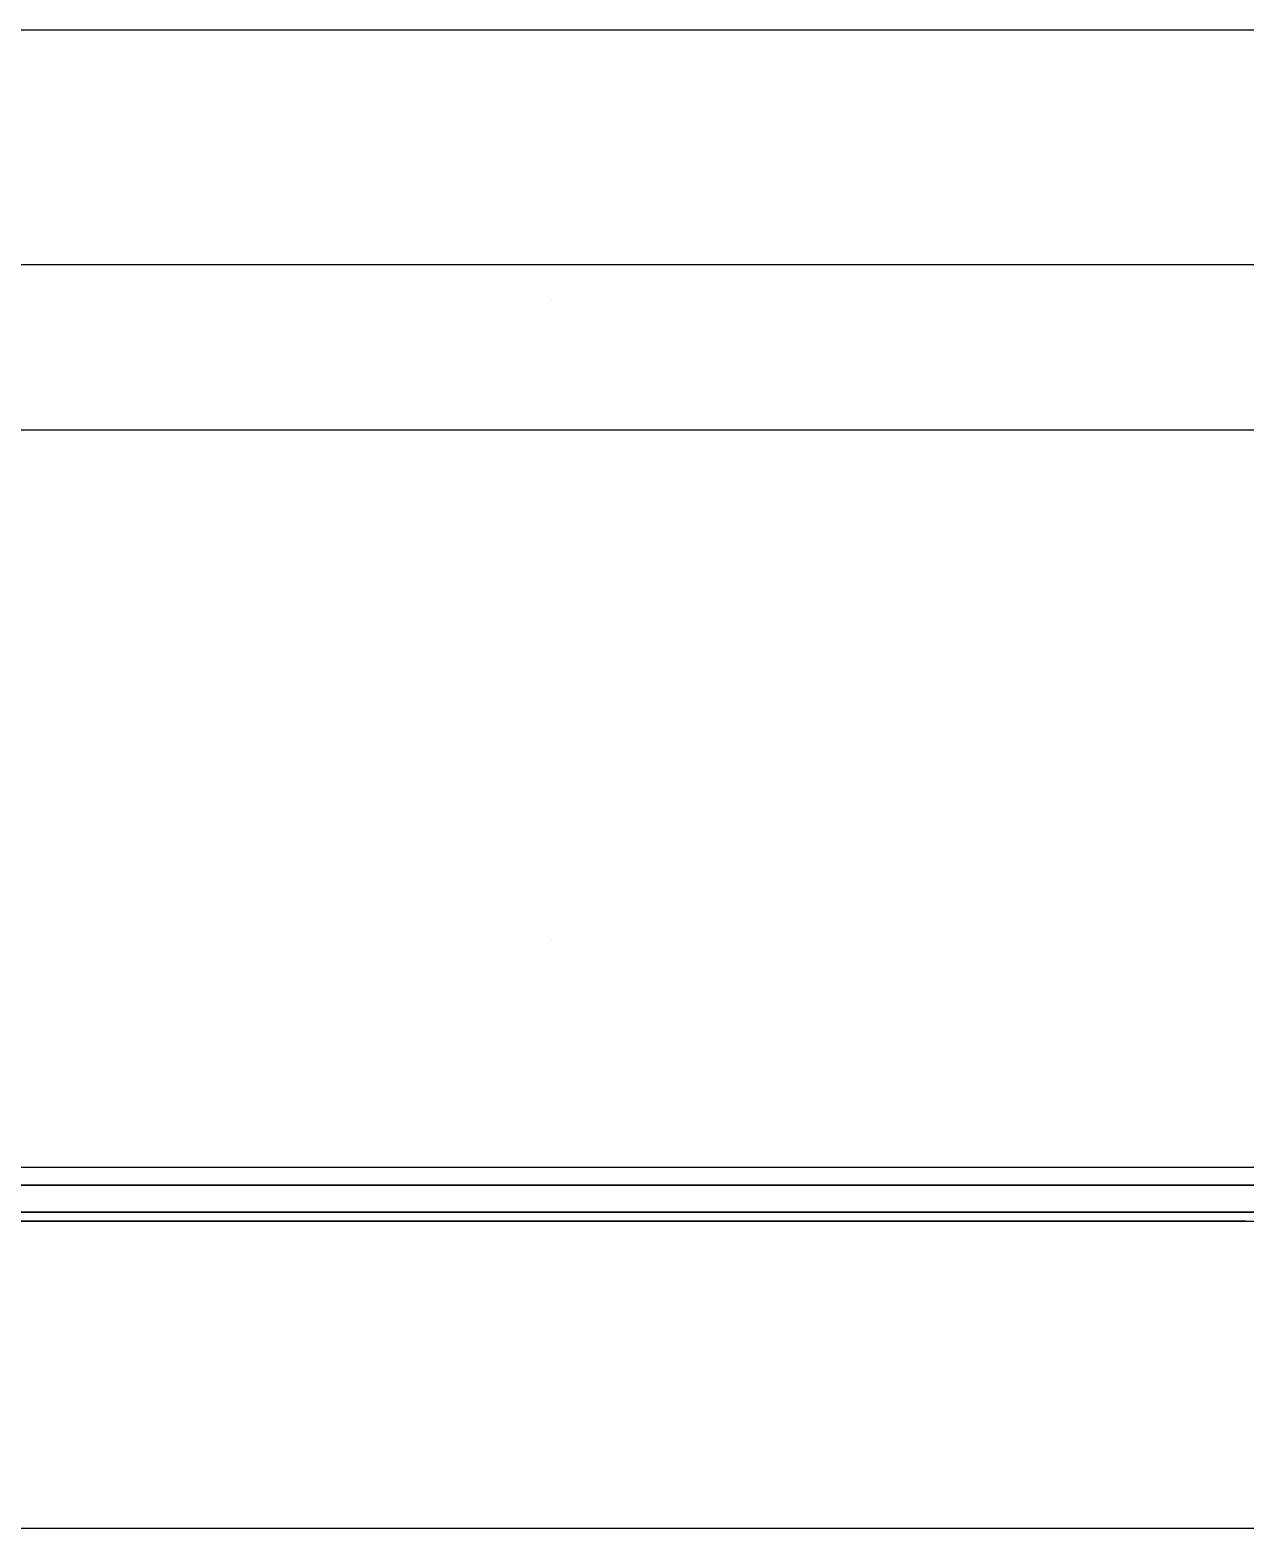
# Model space of a CAD drawing. Header units: metres. Extents: x 0 to 2256, y 0 to 166.
# Drawn here: x 1634.2 to 1768.8, y 0 to 166 of the extents above; entities that cross this region are included whole.
import ezdxf

# ---------------------------------------------------------------- set-up
doc = ezdxf.new("R2010")
doc.units = ezdxf.units.M
for name, color, linetype in [('RBAR-T10-F1', 2, 'Continuous'), ('RBAR-T10-P', 2, 'Continuous'), ('RBAR-T12-G', 3, 'Continuous'), ('RBAR-T16-I', 4, 'Continuous'), ('RBAR-T16-I1', 4, 'Continuous'), ('RBAR-T16-J', 4, 'Continuous'), ('RBAR-T16-J2', 4, 'Continuous'), ('RBAR-T16-K', 4, 'Continuous'), ('RBAR-T20-L', 5, 'Continuous'), ('RBAR-T8-A', 1, 'Continuous'), ('RBAR-T8-A1', 1, 'Continuous'), ('RBAR-T8-C', 1, 'Continuous'), ('RBAR-T8-D', 1, 'Continuous'), ('RBAR-T8-E', 1, 'Continuous')]:
    doc.layers.add(name, color=color, linetype=linetype)

msp = doc.modelspace()

# ---------------------------------------------------------------- linework, layer by layer
at = {"layer": 'RBAR-T10-F1'}
msp.add_polyline3d([(1635.7, 35, 38), (1635.7, 35, 9088)], dxfattribs=at)
at = {"layer": 'RBAR-T10-P'}
for points in [[(2201, 35, 0), (1549.6, 35, 0), (1545.7, 35, 0.4), (1541.9, 35, 1.5), (1538.5, 35, 3.4), (1535.4, 35, 5.9), (1532.9, 35, 8.9), (1531.1, 35, 12.4), (1529.9, 35, 16.1), (1529.6, 35, 20), (1529.6, 35, 285.6), (1529.9, 35, 289.5), (1531.1, 35, 293.3), (1532.9, 35, 296.7), (1535.4, 35, 299.8), (1538.5, 35, 302.3), (1541.9, 35, 304.1), (1545.7, 35, 305.3), (1549.6, 35, 305.6), (2221, 35, 305.6)], [(2201, 35, 0), (1549.6, 35, 0), (1545.7, 35, 0.4), (1541.9, 35, 1.5), (1538.5, 35, 3.4), (1535.4, 35, 5.9), (1532.9, 35, 8.9), (1531.1, 35, 12.4), (1529.9, 35, 16.1), (1529.6, 35, 20), (1529.6, 35, 285.6), (1529.9, 35, 289.5), (1531.1, 35, 293.3), (1532.9, 35, 296.7), (1535.4, 35, 299.8), (1538.5, 35, 302.3), (1541.9, 35, 304.1), (1545.7, 35, 305.3), (1549.6, 35, 305.6), (2221, 35, 305.6)], [(2201, 35, 0), (1549.6, 35, 0), (1545.7, 35, 0.4), (1541.9, 35, 1.5), (1538.5, 35, 3.4), (1535.4, 35, 5.9), (1532.9, 35, 8.9), (1531.1, 35, 12.4), (1529.9, 35, 16.1), (1529.6, 35, 20), (1529.6, 35, 285.6), (1529.9, 35, 289.5), (1531.1, 35, 293.3), (1532.9, 35, 296.7), (1535.4, 35, 299.8), (1538.5, 35, 302.3), (1541.9, 35, 304.1), (1545.7, 35, 305.3), (1549.6, 35, 305.6), (2221, 35, 305.6)], [(2201, 35, 0), (1549.6, 35, 0), (1545.7, 35, 0.4), (1541.9, 35, 1.5), (1538.5, 35, 3.4), (1535.4, 35, 5.9), (1532.9, 35, 8.9), (1531.1, 35, 12.4), (1529.9, 35, 16.1), (1529.6, 35, 20), (1529.6, 35, 285.6), (1529.9, 35, 289.5), (1531.1, 35, 293.3), (1532.9, 35, 296.7), (1535.4, 35, 299.8), (1538.5, 35, 302.3), (1541.9, 35, 304.1), (1545.7, 35, 305.3), (1549.6, 35, 305.6), (2221, 35, 305.6)], [(2201, 35, 0), (1549.6, 35, 0), (1545.7, 35, 0.4), (1541.9, 35, 1.5), (1538.5, 35, 3.4), (1535.4, 35, 5.9), (1532.9, 35, 8.9), (1531.1, 35, 12.4), (1529.9, 35, 16.1), (1529.6, 35, 20), (1529.6, 35, 285.6), (1529.9, 35, 289.5), (1531.1, 35, 293.3), (1532.9, 35, 296.7), (1535.4, 35, 299.8), (1538.5, 35, 302.3), (1541.9, 35, 304.1), (1545.7, 35, 305.3), (1549.6, 35, 305.6), (2221, 35, 305.6)], [(2201, 35, 0), (1549.6, 35, 0), (1545.7, 35, 0.4), (1541.9, 35, 1.5), (1538.5, 35, 3.4), (1535.4, 35, 5.9), (1532.9, 35, 8.9), (1531.1, 35, 12.4), (1529.9, 35, 16.1), (1529.6, 35, 20), (1529.6, 35, 285.6), (1529.9, 35, 289.5), (1531.1, 35, 293.3), (1532.9, 35, 296.7), (1535.4, 35, 299.8), (1538.5, 35, 302.3), (1541.9, 35, 304.1), (1545.7, 35, 305.3), (1549.6, 35, 305.6), (2221, 35, 305.6)], [(2236, 35, 0), (1584.6, 35, 0), (1580.7, 35, 0.4), (1576.9, 35, 1.5), (1573.5, 35, 3.4), (1570.4, 35, 5.9), (1567.9, 35, 8.9), (1566.1, 35, 12.4), (1564.9, 35, 16.1), (1564.6, 35, 20), (1564.6, 35, 285.6), (1564.9, 35, 289.5), (1566.1, 35, 293.3), (1567.9, 35, 296.7), (1570.4, 35, 299.8), (1573.5, 35, 302.3), (1576.9, 35, 304.1), (1580.7, 35, 305.3), (1584.6, 35, 305.6), (2256, 35, 305.6)]]:
    msp.add_polyline3d(points, dxfattribs=at)
at = {"layer": 'RBAR-T12-G'}
for points in [[(31, 140, 0), (2256, 140, 0)], [(0, 121.7, 0), (2225, 121.7, 0)], [(31, 0, 0), (2256, 0, 0)], [(31, 0, 0), (2256, 0, 0)]]:
    msp.add_polyline3d(points, dxfattribs=at)
at = {"layer": 'RBAR-T16-I'}
for points in [[(1692, 136, 6720), (1692, 136, 9095)], [(1692, 65.2, 6720), (1692, 65.2, 9095)], [(1692, 38, 6682), (1692, 38, 9057)]]:
    msp.add_polyline3d(points, dxfattribs=at)
at = {"layer": 'RBAR-T16-I1'}
for points in [[(1692, 38, 38), (1692, 38, 9038)], [(1692, 38, 57), (1692, 38, 9057)]]:
    msp.add_polyline3d(points, dxfattribs=at)
at = {"layer": 'RBAR-T16-J'}
for points in [[(1421.6, 38, 0), (2185.8, 38, 0), (2192.1, 38, 0.6), (2198.1, 38, 2.4), (2203.7, 38, 5.4), (2208.6, 38, 9.4), (2212.6, 38, 14.3), (2215.6, 38, 19.9), (2217.4, 38, 25.9), (2218, 38, 32.2), (2218, 38, 152.8), (2217.4, 38, 159.1), (2215.6, 38, 165.2), (2212.6, 38, 170.7), (2208.6, 38, 175.6), (2203.7, 38, 179.6), (2198.1, 38, 182.6), (2192.1, 38, 184.4), (2185.8, 38, 185), (1421.6, 38, 185)], [(1459.6, 38, 0), (2223.8, 38, 0), (2230.1, 38, 0.6), (2236.1, 38, 2.4), (2241.7, 38, 5.4), (2246.6, 38, 9.4), (2250.6, 38, 14.3), (2253.6, 38, 19.9), (2255.4, 38, 25.9), (2256, 38, 32.2), (2256, 38, 152.8), (2255.4, 38, 159.1), (2253.6, 38, 165.2), (2250.6, 38, 170.7), (2246.6, 38, 175.6), (2241.7, 38, 179.6), (2236.1, 38, 182.6), (2230.1, 38, 184.4), (2223.8, 38, 185), (1459.6, 38, 185)]]:
    msp.add_polyline3d(points, dxfattribs=at)
at = {"layer": 'RBAR-T16-J2'}
for points in [[(893.9, 38, 30), (1651.7, 38, 30), (1657.9, 38, 30.6), (1663.9, 38, 32.4), (1669.4, 38, 35.4), (1674.3, 38, 39.3), (1678.2, 38, 44.2), (1681.2, 38, 49.7), (1683, 38, 55.7), (1683.6, 38, 61.9), (1683.6, 38, 2046.2), (1683, 38, 2052.4), (1681.2, 38, 2058.4), (1678.2, 38, 2063.9), (1674.3, 38, 2068.8), (1669.4, 38, 2072.7), (1663.9, 38, 2075.7), (1657.9, 38, 2077.5), (1651.7, 38, 2078.1), (893.9, 38, 2078.1)], [(1428.3, 38, 0), (2186.1, 38, 0), (2192.3, 38, 0.6), (2198.3, 38, 2.4), (2203.8, 38, 5.4), (2208.7, 38, 9.3), (2212.6, 38, 14.2), (2215.6, 38, 19.7), (2217.4, 38, 25.7), (2218, 38, 31.9), (2218, 38, 2016.2), (2217.4, 38, 2022.4), (2215.6, 38, 2028.4), (2212.6, 38, 2033.9), (2208.7, 38, 2038.8), (2203.8, 38, 2042.7), (2198.3, 38, 2045.7), (2192.3, 38, 2047.5), (2186.1, 38, 2048.1), (1428.3, 38, 2048.1)], [(1428.3, 38, 0), (2186.1, 38, 0), (2192.3, 38, 0.6), (2198.3, 38, 2.4), (2203.8, 38, 5.4), (2208.7, 38, 9.3), (2212.6, 38, 14.2), (2215.6, 38, 19.7), (2217.4, 38, 25.7), (2218, 38, 31.9), (2218, 38, 2016.2), (2217.4, 38, 2022.4), (2215.6, 38, 2028.4), (2212.6, 38, 2033.9), (2208.7, 38, 2038.8), (2203.8, 38, 2042.7), (2198.3, 38, 2045.7), (2192.3, 38, 2047.5), (2186.1, 38, 2048.1), (1428.3, 38, 2048.1)]]:
    msp.add_polyline3d(points, dxfattribs=at)
at = {"layer": 'RBAR-T16-K'}
for points in [[(912.3, 38, 1321.7), (1674.1, 38, 1321.7), (1680.4, 38, 1321.1), (1686.4, 38, 1319.3), (1691.9, 38, 1316.3), (1696.8, 38, 1312.3), (1700.8, 38, 1307.5), (1703.8, 38, 1301.9), (1705.6, 38, 1295.9), (1706.2, 38, 1289.7), (1706.2, 38, 51.8)], [(1424.1, 38, 1270), (2185.9, 38, 1270), (2192.2, 38, 1269.4), (2198.2, 38, 1267.5), (2203.7, 38, 1264.6), (2208.6, 38, 1260.6), (2212.6, 38, 1255.7), (2215.6, 38, 1250.2), (2217.4, 38, 1244.2), (2218, 38, 1237.9), (2218, 38, 0)], [(1424.1, 38, 1270), (2185.9, 38, 1270), (2192.2, 38, 1269.4), (2198.2, 38, 1267.5), (2203.7, 38, 1264.6), (2208.6, 38, 1260.6), (2212.6, 38, 1255.7), (2215.6, 38, 1250.2), (2217.4, 38, 1244.2), (2218, 38, 1237.9), (2218, 38, 0)]]:
    msp.add_polyline3d(points, dxfattribs=at)
at = {"layer": 'RBAR-T20-L'}
for points in [[(40, 40, 0), (1715, 40, 0)], [(528, 40, 0), (2203, 40, 0)], [(581, 40, 0), (2256, 40, 0)]]:
    msp.add_polyline3d(points, dxfattribs=at)
at = {"layer": 'RBAR-T8-A'}
msp.add_polyline3d([(34, 34, 0), (2209, 34, 0)], dxfattribs=at)
msp.add_polyline3d([(34, 34, 0), (2209, 34, 0)], dxfattribs=at)
msp.add_polyline3d([(34, 34, 0), (2209, 34, 0)], dxfattribs=at)
msp.add_polyline3d([(34, 34, 0), (2209, 34, 0)], dxfattribs=at)
msp.add_polyline3d([(34, 34, 0), (2209, 34, 0)], dxfattribs=at)
msp.add_polyline3d([(34, 34, 0), (2209, 34, 0)], dxfattribs=at)
msp.add_polyline3d([(34, 34, 0), (2209, 34, 0)], dxfattribs=at)
msp.add_polyline3d([(34, 34, 0), (2209, 34, 0)], dxfattribs=at)
msp.add_polyline3d([(34, 34, 0), (2209, 34, 0)], dxfattribs=at)
msp.add_polyline3d([(34, 34, 0), (2209, 34, 0)], dxfattribs=at)
msp.add_polyline3d([(34, 34, 0), (2209, 34, 0)], dxfattribs=at)
msp.add_polyline3d([(34, 34, 0), (2209, 34, 0)], dxfattribs=at)
msp.add_polyline3d([(34, 34, 0), (2209, 34, 0)], dxfattribs=at)
msp.add_polyline3d([(34, 34, 0), (2209, 34, 0)], dxfattribs=at)
msp.add_polyline3d([(34, 34, 0), (2209, 34, 0)], dxfattribs=at)
msp.add_polyline3d([(34, 34, 0), (2209, 34, 0)], dxfattribs=at)
msp.add_polyline3d([(34, 34, 0), (2209, 34, 0)], dxfattribs=at)
msp.add_polyline3d([(34, 34, 0), (2209, 34, 0)], dxfattribs=at)
msp.add_polyline3d([(34, 34, 0), (2209, 34, 0)], dxfattribs=at)
msp.add_polyline3d([(34, 34, 0), (2209, 34, 0)], dxfattribs=at)
msp.add_polyline3d([(34, 34, 0), (2209, 34, 0)], dxfattribs=at)
msp.add_polyline3d([(34, 34, 0), (2209, 34, 0)], dxfattribs=at)
msp.add_polyline3d([(34, 34, 0), (2209, 34, 0)], dxfattribs=at)
msp.add_polyline3d([(34, 34, 0), (2209, 34, 0)], dxfattribs=at)
msp.add_polyline3d([(34, 34, 0), (2209, 34, 0)], dxfattribs=at)
msp.add_polyline3d([(34, 34, 0), (2209, 34, 0)], dxfattribs=at)
msp.add_polyline3d([(34, 34, 0), (2209, 34, 0)], dxfattribs=at)
msp.add_polyline3d([(34, 34, 0), (2209, 34, 0)], dxfattribs=at)
msp.add_polyline3d([(34, 34, 0), (2209, 34, 0)], dxfattribs=at)
msp.add_polyline3d([(34, 34, 0), (2209, 34, 0)], dxfattribs=at)
msp.add_polyline3d([(34, 34, 0), (2209, 34, 0)], dxfattribs=at)
msp.add_polyline3d([(34, 34, 0), (2209, 34, 0)], dxfattribs=at)
msp.add_polyline3d([(34, 34, 0), (2209, 34, 0)], dxfattribs=at)
msp.add_polyline3d([(34, 34, 0), (2209, 34, 0)], dxfattribs=at)
msp.add_polyline3d([(34, 34, 0), (2209, 34, 0)], dxfattribs=at)
msp.add_polyline3d([(34, 34, 0), (2209, 34, 0)], dxfattribs=at)
msp.add_polyline3d([(34, 34, 0), (2209, 34, 0)], dxfattribs=at)
msp.add_polyline3d([(34, 34, 0), (2209, 34, 0)], dxfattribs=at)
msp.add_polyline3d([(34, 34, 0), (2209, 34, 0)], dxfattribs=at)
msp.add_polyline3d([(34, 34, 0), (2209, 34, 0)], dxfattribs=at)
msp.add_polyline3d([(34, 34, 0), (2209, 34, 0)], dxfattribs=at)
msp.add_polyline3d([(34, 34, 0), (2209, 34, 0)], dxfattribs=at)
msp.add_polyline3d([(34, 34, 0), (2209, 34, 0)], dxfattribs=at)
msp.add_polyline3d([(34, 34, 0), (2209, 34, 0)], dxfattribs=at)
msp.add_polyline3d([(34, 34, 0), (2209, 34, 0)], dxfattribs=at)
msp.add_polyline3d([(34, 34, 0), (2209, 34, 0)], dxfattribs=at)
msp.add_polyline3d([(34, 34, 0), (2209, 34, 0)], dxfattribs=at)
msp.add_polyline3d([(34, 34, 0), (2209, 34, 0)], dxfattribs=at)
msp.add_polyline3d([(34, 34, 0), (2209, 34, 0)], dxfattribs=at)
msp.add_polyline3d([(34, 34, 0), (2209, 34, 0)], dxfattribs=at)
msp.add_polyline3d([(34, 34, 0), (2209, 34, 0)], dxfattribs=at)
msp.add_polyline3d([(34, 34, 0), (2209, 34, 0)], dxfattribs=at)
msp.add_polyline3d([(34, 34, 0), (2209, 34, 0)], dxfattribs=at)
at = {"layer": 'RBAR-T8-A1'}
msp.add_polyline3d([(34, 166, 0), (2234, 166, 0)], dxfattribs=at)
msp.add_polyline3d([(34, 166, 0), (2234, 166, 0)], dxfattribs=at)
msp.add_polyline3d([(34, 166, 0), (2234, 166, 0)], dxfattribs=at)
msp.add_polyline3d([(34, 166, 0), (2234, 166, 0)], dxfattribs=at)
msp.add_polyline3d([(34, 166, 0), (2234, 166, 0)], dxfattribs=at)
msp.add_polyline3d([(34, 166, 0), (2234, 166, 0)], dxfattribs=at)
msp.add_polyline3d([(34, 166, 0), (2234, 166, 0)], dxfattribs=at)
msp.add_polyline3d([(34, 166, 0), (2234, 166, 0)], dxfattribs=at)
msp.add_polyline3d([(34, 166, 0), (2234, 166, 0)], dxfattribs=at)
msp.add_polyline3d([(34, 166, 0), (2234, 166, 0)], dxfattribs=at)
msp.add_polyline3d([(34, 166, 0), (2234, 166, 0)], dxfattribs=at)
msp.add_polyline3d([(34, 166, 0), (2234, 166, 0)], dxfattribs=at)
msp.add_polyline3d([(34, 166, 0), (2234, 166, 0)], dxfattribs=at)
msp.add_polyline3d([(34, 166, 0), (2234, 166, 0)], dxfattribs=at)
msp.add_polyline3d([(34, 166, 0), (2234, 166, 0)], dxfattribs=at)
msp.add_polyline3d([(34, 166, 0), (2234, 166, 0)], dxfattribs=at)
msp.add_polyline3d([(34, 166, 0), (2234, 166, 0)], dxfattribs=at)
msp.add_polyline3d([(34, 166, 0), (2234, 166, 0)], dxfattribs=at)
msp.add_polyline3d([(34, 166, 0), (2234, 166, 0)], dxfattribs=at)
msp.add_polyline3d([(34, 166, 0), (2234, 166, 0)], dxfattribs=at)
msp.add_polyline3d([(34, 166, 0), (2234, 166, 0)], dxfattribs=at)
msp.add_polyline3d([(34, 166, 0), (2234, 166, 0)], dxfattribs=at)
msp.add_polyline3d([(34, 166, 0), (2234, 166, 0)], dxfattribs=at)
msp.add_polyline3d([(34, 166, 0), (2234, 166, 0)], dxfattribs=at)
msp.add_polyline3d([(34, 166, 0), (2234, 166, 0)], dxfattribs=at)
msp.add_polyline3d([(34, 166, 0), (2234, 166, 0)], dxfattribs=at)
msp.add_polyline3d([(34, 166, 0), (2234, 166, 0)], dxfattribs=at)
msp.add_polyline3d([(34, 166, 0), (2234, 166, 0)], dxfattribs=at)
msp.add_polyline3d([(34, 166, 0), (2234, 166, 0)], dxfattribs=at)
msp.add_polyline3d([(34, 166, 0), (2234, 166, 0)], dxfattribs=at)
msp.add_polyline3d([(34, 166, 0), (2234, 166, 0)], dxfattribs=at)
msp.add_polyline3d([(34, 166, 0), (2234, 166, 0)], dxfattribs=at)
msp.add_polyline3d([(34, 166, 0), (2234, 166, 0)], dxfattribs=at)
msp.add_polyline3d([(34, 166, 0), (2234, 166, 0)], dxfattribs=at)
msp.add_polyline3d([(34, 166, 0), (2234, 166, 0)], dxfattribs=at)
msp.add_polyline3d([(34, 166, 0), (2234, 166, 0)], dxfattribs=at)
msp.add_polyline3d([(34, 166, 0), (2234, 166, 0)], dxfattribs=at)
msp.add_polyline3d([(34, 166, 0), (2234, 166, 0)], dxfattribs=at)
msp.add_polyline3d([(34, 166, 0), (2234, 166, 0)], dxfattribs=at)
msp.add_polyline3d([(34, 166, 0), (2234, 166, 0)], dxfattribs=at)
msp.add_polyline3d([(34, 166, 0), (2234, 166, 0)], dxfattribs=at)
msp.add_polyline3d([(34, 166, 0), (2234, 166, 0)], dxfattribs=at)
msp.add_polyline3d([(34, 166, 0), (2234, 166, 0)], dxfattribs=at)
msp.add_polyline3d([(34, 166, 0), (2234, 166, 0)], dxfattribs=at)
msp.add_polyline3d([(34, 166, 0), (2234, 166, 0)], dxfattribs=at)
msp.add_polyline3d([(34, 166, 0), (2234, 166, 0)], dxfattribs=at)
msp.add_polyline3d([(34, 166, 0), (2234, 166, 0)], dxfattribs=at)
msp.add_polyline3d([(34, 166, 0), (2234, 166, 0)], dxfattribs=at)
msp.add_polyline3d([(34, 166, 0), (2234, 166, 0)], dxfattribs=at)
msp.add_polyline3d([(34, 166, 0), (2234, 166, 0)], dxfattribs=at)
msp.add_polyline3d([(34, 166, 0), (2234, 166, 0)], dxfattribs=at)
msp.add_polyline3d([(34, 166, 0), (2234, 166, 0)], dxfattribs=at)
msp.add_polyline3d([(34, 166, 0), (2234, 166, 0)], dxfattribs=at)
at = {"layer": 'RBAR-T8-C'}
msp.add_polyline3d([(1638.9, 34, 648.9), (2205.8, 34, 648.9), (2209, 34, 648.6), (2212, 34, 647.7), (2214.8, 34, 646.2), (2217.3, 34, 644.2), (2219.3, 34, 641.7), (2220.8, 34, 638.9), (2221.7, 34, 635.9), (2222, 34, 632.7), (2222, 34, 0)], dxfattribs=at)
msp.add_polyline3d([(1638.9, 34, 648.9), (2205.8, 34, 648.9), (2209, 34, 648.6), (2212, 34, 647.7), (2214.8, 34, 646.2), (2217.3, 34, 644.2), (2219.3, 34, 641.7), (2220.8, 34, 638.9), (2221.7, 34, 635.9), (2222, 34, 632.7), (2222, 34, 0)], dxfattribs=at)
msp.add_polyline3d([(1638.9, 34, 648.9), (2205.8, 34, 648.9), (2209, 34, 648.6), (2212, 34, 647.7), (2214.8, 34, 646.2), (2217.3, 34, 644.2), (2219.3, 34, 641.7), (2220.8, 34, 638.9), (2221.7, 34, 635.9), (2222, 34, 632.7), (2222, 34, 0)], dxfattribs=at)
at = {"layer": 'RBAR-T8-D'}
msp.add_polyline3d([(1448.5, 34, 206.8), (1751, 34, 206.8), (1754, 34, 206.5), (1757, 34, 205.7), (1759.7, 34, 204.2), (1762, 34, 202.3), (1764, 34, 199.9), (1765.4, 34, 197.2), (1766.3, 34, 194.3), (1766.6, 34, 191.2), (1766.6, 34, 15.6), (1766.3, 34, 12.6), (1765.4, 34, 9.6), (1764, 34, 6.9), (1762, 34, 4.6), (1759.7, 34, 2.6), (1757, 34, 1.2), (1754, 34, 0.3), (1751, 34, 0), (1468, 34, 0)], dxfattribs=at)
msp.add_polyline3d([(1448.5, 34, 206.8), (1751, 34, 206.8), (1754, 34, 206.5), (1757, 34, 205.7), (1759.7, 34, 204.2), (1762, 34, 202.3), (1764, 34, 199.9), (1765.4, 34, 197.2), (1766.3, 34, 194.3), (1766.6, 34, 191.2), (1766.6, 34, 15.6), (1766.3, 34, 12.6), (1765.4, 34, 9.6), (1764, 34, 6.9), (1762, 34, 4.6), (1759.7, 34, 2.6), (1757, 34, 1.2), (1754, 34, 0.3), (1751, 34, 0), (1468, 34, 0)], dxfattribs=at)
msp.add_polyline3d([(1448.5, 34, 206.8), (1751, 34, 206.8), (1754, 34, 206.5), (1757, 34, 205.7), (1759.7, 34, 204.2), (1762, 34, 202.3), (1764, 34, 199.9), (1765.4, 34, 197.2), (1766.3, 34, 194.3), (1766.6, 34, 191.2), (1766.6, 34, 15.6), (1766.3, 34, 12.6), (1765.4, 34, 9.6), (1764, 34, 6.9), (1762, 34, 4.6), (1759.7, 34, 2.6), (1757, 34, 1.2), (1754, 34, 0.3), (1751, 34, 0), (1468, 34, 0)], dxfattribs=at)
msp.add_polyline3d([(1448.5, 34, 206.8), (1751, 34, 206.8), (1754, 34, 206.5), (1757, 34, 205.7), (1759.7, 34, 204.2), (1762, 34, 202.3), (1764, 34, 199.9), (1765.4, 34, 197.2), (1766.3, 34, 194.3), (1766.6, 34, 191.2), (1766.6, 34, 15.6), (1766.3, 34, 12.6), (1765.4, 34, 9.6), (1764, 34, 6.9), (1762, 34, 4.6), (1759.7, 34, 2.6), (1757, 34, 1.2), (1754, 34, 0.3), (1751, 34, 0), (1468, 34, 0)], dxfattribs=at)
msp.add_polyline3d([(1448.5, 34, 206.8), (1751, 34, 206.8), (1754, 34, 206.5), (1757, 34, 205.7), (1759.7, 34, 204.2), (1762, 34, 202.3), (1764, 34, 199.9), (1765.4, 34, 197.2), (1766.3, 34, 194.3), (1766.6, 34, 191.2), (1766.6, 34, 15.6), (1766.3, 34, 12.6), (1765.4, 34, 9.6), (1764, 34, 6.9), (1762, 34, 4.6), (1759.7, 34, 2.6), (1757, 34, 1.2), (1754, 34, 0.3), (1751, 34, 0), (1468, 34, 0)], dxfattribs=at)
at = {"layer": 'RBAR-T8-E'}
for points in [[(1633.4, 34, 8789.3), (1636, 34, 8786.9), (1638.1, 34, 8784), (1639.4, 34, 8780.7), (1640.1, 34, 8777.2), (1640, 34, 8773.6), (1639.1, 34, 8770.1), (1637.5, 34, 8766.9), (1635.2, 34, 8764.2), (1500.9, 34, 8629.8)], [(1647, 34, 4550.9), (1700.3, 34, 4550.9), (1703.8, 34, 4550.5), (1707.2, 34, 4549.4), (1710.3, 34, 4547.6), (1712.9, 34, 4545.1), (1714.9, 34, 4542.2), (1716.3, 34, 4538.9), (1716.9, 34, 4535.4), (1716.8, 34, 4531.9), (1715.9, 34, 4528.4), (1714.3, 34, 4525.2), (1712.1, 34, 4522.4), (1577.7, 34, 4388.1)], [(1768.9, 34, 8625), (1765.3, 34, 8625.6), (1762.1, 34, 8627), (1759.1, 34, 8629), (1756.7, 34, 8631.6), (1754.9, 34, 8634.7), (1753.7, 34, 8638.1), (1753.4, 34, 8641.6), (1753.4, 34, 8694.9)]]:
    msp.add_polyline3d(points, dxfattribs=at)

doc.saveas('drawing.dxf')
